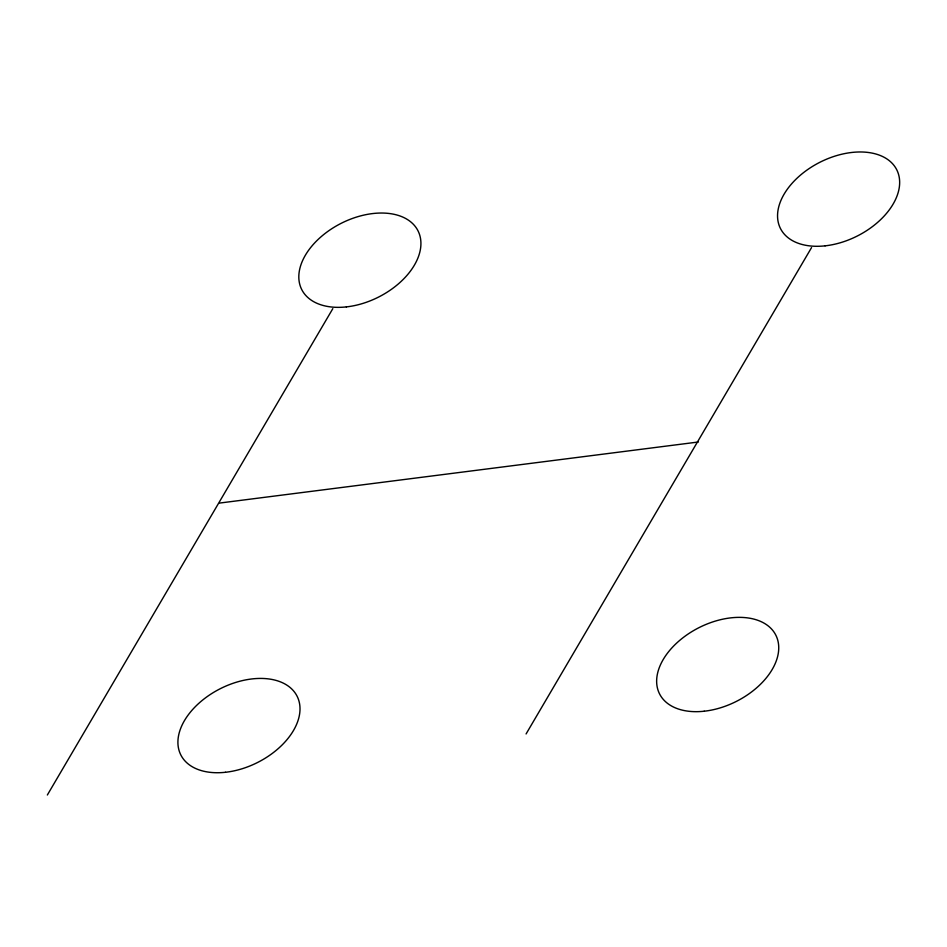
<?xml version="1.0" encoding="UTF-8"?>
<svg xmlns="http://www.w3.org/2000/svg" width="947" height="947" viewBox="0 0 947 947"><rect width="100%" height="100%" fill="white"/><g stroke="black" fill="none" stroke-linecap="round" stroke-linejoin="round"><path stroke-width="1.42" d="M47.35 795.007L332.823 308.639M526.082 733.949L811.555 247.581M219.633 503.058L698.365 442M704.189 711.221A65.13 41.337 -26.8 0 0 776.007 635.52A65.13 41.337 -26.8 0 0 672.891 646.813A65.13 41.337 -26.8 0 0 704.189 711.221M825.097 245.841A65.13 41.337 -26.8 0 0 896.927 170.14A65.13 41.337 -26.8 0 0 793.799 181.433A65.13 41.337 -26.8 0 0 825.097 245.841M225.457 772.279A65.13 41.337 -26.8 0 0 297.275 696.578A65.13 41.337 -26.8 0 0 194.159 707.871A65.13 41.337 -26.8 0 0 225.457 772.279M346.365 306.899A65.13 41.337 -26.8 0 0 418.195 231.198A65.13 41.337 -26.8 0 0 315.067 242.491A65.13 41.337 -26.8 0 0 346.365 306.899"/></g></svg>
